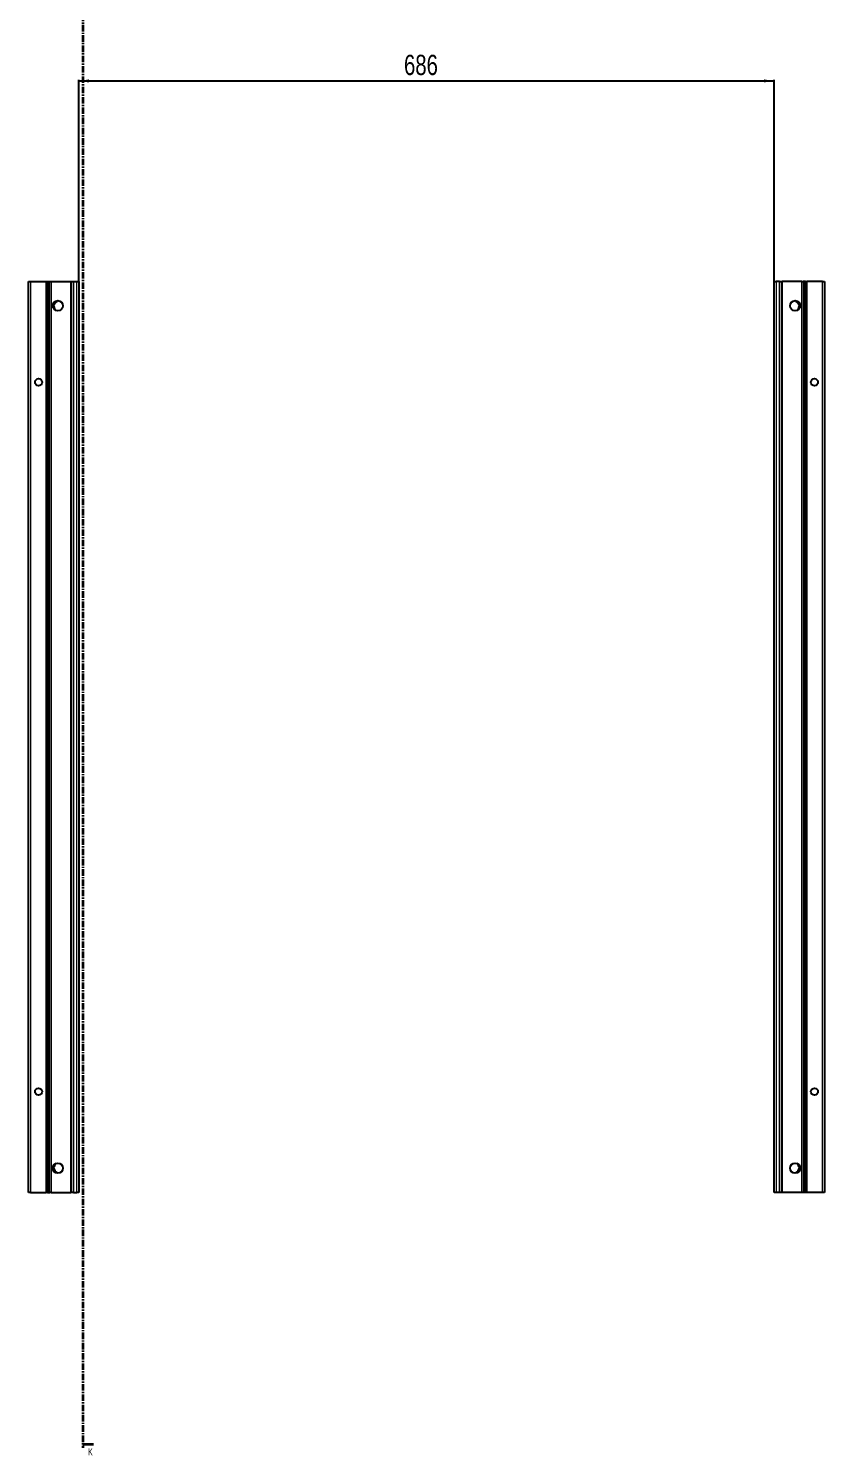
# Model space of a CAD drawing. Header units: millimetres. Extents: x -199 to 4567, y -2047 to 1507.
# Drawn here: x 1743 to 2528, y -1111 to 297 of the extents above; entities that cross this region are included whole.
import ezdxf

# ---------------------------------------------------------------- set-up
doc = ezdxf.new("R2010")
doc.units = ezdxf.units.MM
doc.linetypes.add('CENTER', pattern=[10.16, 6.35, -1.27, 1.27, -1.27])
doc.layers.add('FORMAT', color=7, linetype='Continuous')
doc.styles.add('SLDTEXTSTYLE0', font='TXT', dxfattribs={"width": 0.75})
doc.dimstyles.new('SLDDIMSTYLE0', dxfattribs={"dimtxt": 20, "dimasz": 10, "dimexe": 0, "dimexo": 0.0625, "dimgap": 5, "dimtad": 2, "dimdec": 1, "dimrnd": 1e-09, "dimzin": 12, "dimdsep": 46, "dimtxsty": 'SLDTEXTSTYLE0', "dimsah": 1, "dimcen": 0.09, "dimadec": 0, "dimazin": 3, "dimtfac": 1, "dimtofl": 0, "dimtmove": 0, "dimatfit": 3, "dimfxl": 0, "dimfrac": 2, "dimtolj": 1, "dimtzin": 12, "dimarcsym": 0})

# ---------------------------------------------------------------- blocks, each defined once
blk = doc.blocks.new('_D_4')
at = {"layer": 'FORMAT'}
for p, q in [((1792.3, 47.2), (1792.3, 246)), ((1792.3, 245), (2478.3, 245)), ((2478.3, 47.2), (2478.3, 246))]:
    blk.add_line(p, q, dxfattribs=at)
for points in [[(1792.3, 245), (1802.3, 243.5), (1802.3, 246.5)], [(2478.3, 245), (2468.3, 246.5), (2468.3, 243.5)]]:
    blk.add_solid(points, dxfattribs=at)
at = {"layer": 'FORMAT', "insert": (2113.1, 270.8), "char_height": 20, "attachment_point": 1, "style": 'SLDTEXTSTYLE0'}
blk.add_mtext('686', dxfattribs=at)

msp = doc.modelspace()

# ---------------------------------------------------------------- linework, layer by layer
at = {"color": 7, "linetype": 'CENTER', "lineweight": 35}
msp.add_line((1796.05, 1499.09), (1796.05, -1103.67), dxfattribs=at)
at = {"color": 7, "linetype": 'Continuous', "lineweight": 25}
for p, q in [((1742.62, -851.79), (1742.62, 47.21)), ((1742.62, 47.21), (1744.62, 47.21)), ((1744.62, 47.21), (1759.97, 47.21)), ((1759.97, 47.21), (1760.62, 47.21)), ((1760.62, 23.46), (1760.62, 47.21)), ((1760.62, 47.21), (1761.2, 47.21)), ((1761.2, 47.21), (1762.41, 47.21)), ((1762.41, 47.21), (1762.41, -851.79)), ((1762.41, 47.21), (1762.44, 47.21)), ((1762.44, 47.21), (1762.44, -851.79)), ((1762.44, 47.21), (1763.65, 47.21)), ((1763.65, 47.21), (1765.06, 47.21)), ((1765.06, 47.21), (1784.47, 47.21)), ((1784.47, 47.21), (1785.12, 47.21)), ((1785.12, -851.79), (1785.12, 47.21)), ((1785.12, 47.21), (1787.12, 47.21)), ((1787.12, 47.21), (1790.32, 47.21)), ((1790.32, 47.21), (1792.32, 47.21)), ((1792.32, 47.21), (1792.32, -851.79)), ((2478.32, -851.79), (2478.32, 47.21)), ((2478.32, 47.21), (2480.32, 47.21)), ((2483.52, 47.21), (2480.32, 47.21)), ((2483.52, 47.21), (2485.52, 47.21)), ((2485.52, 47.21), (2485.52, -851.79)), ((2485.52, 47.21), (2486.17, 47.21)), ((2505.57, 47.21), (2486.17, 47.21)), ((2505.57, 47.21), (2506.98, 47.21)), ((2508.19, 47.21), (2506.98, 47.21)), ((2508.19, -851.79), (2508.19, 47.21)), ((2508.22, 47.21), (2508.19, 47.21)), ((2508.22, -851.79), (2508.22, 47.21)), ((2509.43, 47.21), (2508.22, 47.21)), ((2509.43, 47.21), (2510.02, 47.21)), ((2510.02, 47.21), (2510.02, 23.46)), ((2510.02, 47.21), (2510.67, 47.21)), ((2526.02, 47.21), (2510.67, 47.21)), ((2526.02, 47.21), (2528.02, 47.21)), ((2528.02, 47.21), (2528.02, -851.79)), ((1760.68, 23.35), (1760.62, 23.46)), ((1760.62, 23.46), (1760.62, 21.96)), ((1760.62, 21.96), (1760.68, 22.06)), ((1760.62, -26.54), (1760.62, 21.96)), ((1760.68, 22.06), (1760.68, 23.35)), ((1770.67, 27.73), (1770.67, 28.14)), ((2499.97, 28.14), (2499.97, 27.73)), ((2510.02, 23.46), (2509.95, 23.35)), ((2509.95, 23.35), (2509.95, 22.06)), ((2509.95, 22.06), (2510.02, 21.96)), ((2510.02, 21.96), (2510.02, 23.46)), ((2510.02, 21.96), (2510.02, -26.54)), ((1760.68, -26.65), (1760.62, -26.54)), ((1760.62, -26.54), (1760.62, -28.04)), ((1760.62, -28.04), (1760.68, -27.94)), ((1760.62, -76.54), (1760.62, -28.04)), ((1760.68, -27.94), (1760.68, -26.65)), ((2510.02, -26.54), (2509.95, -26.65)), ((2509.95, -26.65), (2509.95, -27.94)), ((2509.95, -27.94), (2510.02, -28.04)), ((2510.02, -28.04), (2510.02, -26.54)), ((2510.02, -28.04), (2510.02, -76.54)), ((1760.68, -76.65), (1760.62, -76.54)), ((1760.62, -76.54), (1760.62, -78.04)), ((1760.62, -78.04), (1760.68, -77.94)), ((1760.62, -126.54), (1760.62, -78.04)), ((1760.68, -77.94), (1760.68, -76.65)), ((2510.02, -76.54), (2509.95, -76.65)), ((2509.95, -76.65), (2509.95, -77.94)), ((2509.95, -77.94), (2510.02, -78.04)), ((2510.02, -78.04), (2510.02, -76.54)), ((2510.02, -78.04), (2510.02, -126.54)), ((1760.68, -126.65), (1760.62, -126.54)), ((1760.62, -126.54), (1760.62, -128.04)), ((1760.68, -127.94), (1760.68, -126.65)), ((2510.02, -126.54), (2509.95, -126.65)), ((2509.95, -126.65), (2509.95, -127.94)), ((2510.02, -128.04), (2510.02, -126.54)), ((1760.62, -128.04), (1760.68, -127.94)), ((1760.62, -176.54), (1760.62, -128.04)), ((2509.95, -127.94), (2510.02, -128.04)), ((2510.02, -128.04), (2510.02, -176.54)), ((1760.68, -176.65), (1760.62, -176.54)), ((1760.62, -176.54), (1760.62, -178.04)), ((1760.62, -178.04), (1760.68, -177.94)), ((1760.62, -226.54), (1760.62, -178.04)), ((1760.68, -177.94), (1760.68, -176.65)), ((2510.02, -176.54), (2509.95, -176.65)), ((2509.95, -176.65), (2509.95, -177.94)), ((2509.95, -177.94), (2510.02, -178.04)), ((2510.02, -178.04), (2510.02, -176.54)), ((2510.02, -178.04), (2510.02, -226.54)), ((1760.68, -226.65), (1760.62, -226.54)), ((1760.62, -226.54), (1760.62, -228.04)), ((1760.62, -228.04), (1760.68, -227.94)), ((1760.62, -276.54), (1760.62, -228.04)), ((1760.68, -227.94), (1760.68, -226.65)), ((2510.02, -226.54), (2509.95, -226.65)), ((2509.95, -226.65), (2509.95, -227.94)), ((2509.95, -227.94), (2510.02, -228.04)), ((2510.02, -228.04), (2510.02, -226.54)), ((2510.02, -228.04), (2510.02, -276.54)), ((1760.68, -276.65), (1760.62, -276.54)), ((1760.62, -276.54), (1760.62, -278.04)), ((1760.62, -278.04), (1760.68, -277.94)), ((1760.62, -326.54), (1760.62, -278.04)), ((1760.68, -277.94), (1760.68, -276.65)), ((2510.02, -276.54), (2509.95, -276.65)), ((2509.95, -276.65), (2509.95, -277.94)), ((2509.95, -277.94), (2510.02, -278.04)), ((2510.02, -278.04), (2510.02, -276.54)), ((2510.02, -278.04), (2510.02, -326.54)), ((1760.68, -326.65), (1760.62, -326.54)), ((1760.62, -326.54), (1760.62, -328.04)), ((1760.62, -328.04), (1760.68, -327.94)), ((1760.62, -376.54), (1760.62, -328.04)), ((1760.68, -327.94), (1760.68, -326.65)), ((2510.02, -326.54), (2509.95, -326.65)), ((2509.95, -326.65), (2509.95, -327.94)), ((2509.95, -327.94), (2510.02, -328.04)), ((2510.02, -328.04), (2510.02, -326.54)), ((2510.02, -328.04), (2510.02, -376.54)), ((1760.68, -376.65), (1760.62, -376.54)), ((1760.62, -376.54), (1760.62, -378.04)), ((1760.62, -378.04), (1760.68, -377.94)), ((1760.62, -426.54), (1760.62, -378.04)), ((1760.68, -377.94), (1760.68, -376.65)), ((2510.02, -376.54), (2509.95, -376.65)), ((2509.95, -376.65), (2509.95, -377.94)), ((2509.95, -377.94), (2510.02, -378.04)), ((2510.02, -378.04), (2510.02, -376.54)), ((2510.02, -378.04), (2510.02, -426.54)), ((1760.68, -426.65), (1760.62, -426.54)), ((1760.62, -426.54), (1760.62, -428.04)), ((1760.62, -428.04), (1760.68, -427.94)), ((1760.62, -476.54), (1760.62, -428.04)), ((1760.68, -427.94), (1760.68, -426.65)), ((2510.02, -426.54), (2509.95, -426.65)), ((2509.95, -426.65), (2509.95, -427.94)), ((2509.95, -427.94), (2510.02, -428.04)), ((2510.02, -428.04), (2510.02, -426.54)), ((2510.02, -428.04), (2510.02, -476.54)), ((1760.68, -476.65), (1760.62, -476.54)), ((1760.62, -476.54), (1760.62, -478.04)), ((1760.62, -478.04), (1760.68, -477.94)), ((1760.62, -526.54), (1760.62, -478.04)), ((1760.68, -477.94), (1760.68, -476.65)), ((2510.02, -476.54), (2509.95, -476.65)), ((2509.95, -476.65), (2509.95, -477.94)), ((2509.95, -477.94), (2510.02, -478.04)), ((2510.02, -478.04), (2510.02, -476.54)), ((2510.02, -478.04), (2510.02, -526.54)), ((1760.68, -526.65), (1760.62, -526.54)), ((1760.62, -526.54), (1760.62, -528.04)), ((1760.62, -528.04), (1760.68, -527.94)), ((1760.62, -576.54), (1760.62, -528.04)), ((1760.68, -527.94), (1760.68, -526.65)), ((2510.02, -526.54), (2509.95, -526.65)), ((2509.95, -526.65), (2509.95, -527.94)), ((2509.95, -527.94), (2510.02, -528.04)), ((2510.02, -528.04), (2510.02, -526.54)), ((2510.02, -528.04), (2510.02, -576.54)), ((1760.68, -576.65), (1760.62, -576.54)), ((1760.62, -576.54), (1760.62, -578.04)), ((1760.68, -577.94), (1760.68, -576.65)), ((2510.02, -576.54), (2509.95, -576.65)), ((2509.95, -576.65), (2509.95, -577.94)), ((2510.02, -578.04), (2510.02, -576.54)), ((1760.62, -578.04), (1760.68, -577.94)), ((1760.62, -626.54), (1760.62, -578.04)), ((2509.95, -577.94), (2510.02, -578.04)), ((2510.02, -578.04), (2510.02, -626.54)), ((1760.68, -626.65), (1760.62, -626.54)), ((1760.62, -626.54), (1760.62, -628.04)), ((1760.62, -628.04), (1760.68, -627.94)), ((1760.62, -676.54), (1760.62, -628.04)), ((1760.68, -627.94), (1760.68, -626.65)), ((2510.02, -626.54), (2509.95, -626.65)), ((2509.95, -626.65), (2509.95, -627.94)), ((2509.95, -627.94), (2510.02, -628.04)), ((2510.02, -628.04), (2510.02, -626.54)), ((2510.02, -628.04), (2510.02, -676.54)), ((1760.68, -676.65), (1760.62, -676.54)), ((1760.62, -676.54), (1760.62, -678.04)), ((1760.62, -678.04), (1760.68, -677.94)), ((1760.62, -726.54), (1760.62, -678.04)), ((1760.68, -677.94), (1760.68, -676.65)), ((2510.02, -676.54), (2509.95, -676.65)), ((2509.95, -676.65), (2509.95, -677.94)), ((2509.95, -677.94), (2510.02, -678.04)), ((2510.02, -678.04), (2510.02, -676.54)), ((2510.02, -678.04), (2510.02, -726.54)), ((1760.68, -726.65), (1760.62, -726.54)), ((1760.62, -726.54), (1760.62, -728.04)), ((1760.62, -728.04), (1760.68, -727.94)), ((1760.62, -776.54), (1760.62, -728.04)), ((1760.68, -727.94), (1760.68, -726.65)), ((2510.02, -726.54), (2509.95, -726.65)), ((2509.95, -726.65), (2509.95, -727.94)), ((2509.95, -727.94), (2510.02, -728.04)), ((2510.02, -728.04), (2510.02, -726.54)), ((2510.02, -728.04), (2510.02, -776.54)), ((1760.68, -776.65), (1760.62, -776.54)), ((1760.62, -776.54), (1760.62, -778.04)), ((1760.62, -778.04), (1760.68, -777.94)), ((1760.62, -826.54), (1760.62, -778.04)), ((1760.68, -777.94), (1760.68, -776.65)), ((2510.02, -776.54), (2509.95, -776.65)), ((2509.95, -776.65), (2509.95, -777.94)), ((2509.95, -777.94), (2510.02, -778.04)), ((2510.02, -778.04), (2510.02, -776.54)), ((2510.02, -778.04), (2510.02, -826.54)), ((1760.68, -826.65), (1760.62, -826.54)), ((1760.62, -826.54), (1760.62, -828.04)), ((1760.62, -828.04), (1760.68, -827.94)), ((1760.62, -851.79), (1760.62, -828.04)), ((1760.68, -827.94), (1760.68, -826.65)), ((2510.02, -826.54), (2509.95, -826.65)), ((2509.95, -826.65), (2509.95, -827.94)), ((2509.95, -827.94), (2510.02, -828.04)), ((2510.02, -828.04), (2510.02, -826.54)), ((2510.02, -828.04), (2510.02, -851.79)), ((1770.67, -832.73), (1770.67, -832.32)), ((2499.97, -832.32), (2499.97, -832.73)), ((1744.62, -851.79), (1742.62, -851.79)), ((1744.62, -851.79), (1759.97, -851.79)), ((1760.62, -851.79), (1759.97, -851.79)), ((1761.2, -851.79), (1760.62, -851.79)), ((1761.2, -851.79), (1762.41, -851.79)), ((1762.41, -851.79), (1762.44, -851.79)), ((1762.44, -851.79), (1763.65, -851.79)), ((1765.06, -851.79), (1763.65, -851.79)), ((1765.06, -851.79), (1784.47, -851.79)), ((1785.12, -851.79), (1784.47, -851.79)), ((1787.12, -851.79), (1785.12, -851.79)), ((1787.12, -851.79), (1790.32, -851.79)), ((1792.32, -851.79), (1790.32, -851.79)), ((2480.32, -851.79), (2478.32, -851.79)), ((2483.52, -851.79), (2480.32, -851.79)), ((2485.52, -851.79), (2483.52, -851.79)), ((2486.17, -851.79), (2485.52, -851.79)), ((2505.57, -851.79), (2486.17, -851.79)), ((2506.98, -851.79), (2505.57, -851.79)), ((2508.19, -851.79), (2506.98, -851.79)), ((2508.22, -851.79), (2508.19, -851.79)), ((2509.43, -851.79), (2508.22, -851.79)), ((2510.02, -851.79), (2509.43, -851.79)), ((2510.67, -851.79), (2510.02, -851.79)), ((2526.02, -851.79), (2510.67, -851.79)), ((2528.02, -851.79), (2526.02, -851.79))]:
    msp.add_line(p, q, dxfattribs=at)
at = {"color": 8, "linetype": 'Continuous', "lineweight": 18}
for p, q in [((1744.62, 47.21), (1744.62, -851.79)), ((1759.97, -851.79), (1759.97, 47.21)), ((1761.2, 47.21), (1761.2, -851.79)), ((1763.65, -851.79), (1763.65, 47.21)), ((1765.06, 47.21), (1765.06, -851.79)), ((1784.47, -851.79), (1784.47, 47.21)), ((1787.12, 47.21), (1787.12, -851.79)), ((1790.32, -851.79), (1790.32, 47.21)), ((2480.32, 47.21), (2480.32, -851.79)), ((2483.52, -851.79), (2483.52, 47.21)), ((2486.17, 47.21), (2486.17, -851.79)), ((2505.57, -851.79), (2505.57, 47.21)), ((2506.98, 47.21), (2506.98, -851.79)), ((2509.43, -851.79), (2509.43, 47.21)), ((2510.67, 47.21), (2510.67, -851.79)), ((2526.02, -851.79), (2526.02, 47.21))]:
    msp.add_line(p, q, dxfattribs=at)
at = {"color": 7, "linetype": 'Continuous', "lineweight": 35}
msp.add_line((1806.69, -1100.67), (1796.05, -1100.67), dxfattribs=at)
at = {"color": 7, "linetype": 'Continuous', "lineweight": 25}
for centre, radius in [((1771.47, 23.21), 5), ((2499.17, 23.21), 5), ((1752.52, -52.29), 3.5), ((2518.12, -52.29), 3.5), ((1752.52, -752.29), 3.5), ((2518.12, -752.29), 3.5), ((1771.47, -827.79), 5), ((2499.17, -827.79), 5)]:
    msp.add_circle(centre, radius, dxfattribs=at)
for centre, radius, start, end in [((1772.97, 22.71), 5.25, 119.14074, 233.81086), ((1770.17, 27.73), 0.5, 299.14074, 0), ((2500.47, 27.73), 0.5, 180, 240.85926), ((2497.67, 22.71), 5.25, 306.18912, 60.85926), ((1772.97, -827.29), 5.25, 126.18914, 240.85926), ((2497.67, -827.29), 5.25, 299.14074, 53.81091), ((1770.17, -832.32), 0.5, 0, 60.85926), ((2500.47, -832.32), 0.5, 119.14074, 180)]:
    msp.add_arc(centre, radius, start, end, dxfattribs=at)
at = {"color": 7, "linetype": 'Continuous', "lineweight": 35}
msp.add_solid([(1796.05, -1100.67), (1803.05, -1101.79), (1803.05, -1099.55)], dxfattribs=at)

# ---------------------------------------------------------------- texts
at = {"color": 7, "linetype": 'Continuous', "insert": (1801.2, -1104.33), "char_height": 7, "attachment_point": 1, "style": 'SLDTEXTSTYLE0'}
msp.add_mtext('K', dxfattribs=at)

# ---------------------------------------------------------------- dimensions: what is measured, and where the dimension line sits
at = {"layer": 'FORMAT'}
dim = msp.add_linear_dim(base=(2478.32, 245), p1=(1792.32, 47.21), p2=(2478.32, 47.21), angle=0, dimstyle='SLDDIMSTYLE0', dxfattribs=at)
dim.commit()
dim.dimension.update_dxf_attribs({"geometry": '_D_4', "text_midpoint": (2135.32, 245), "dimtype": 160})

doc.saveas('drawing.dxf')
